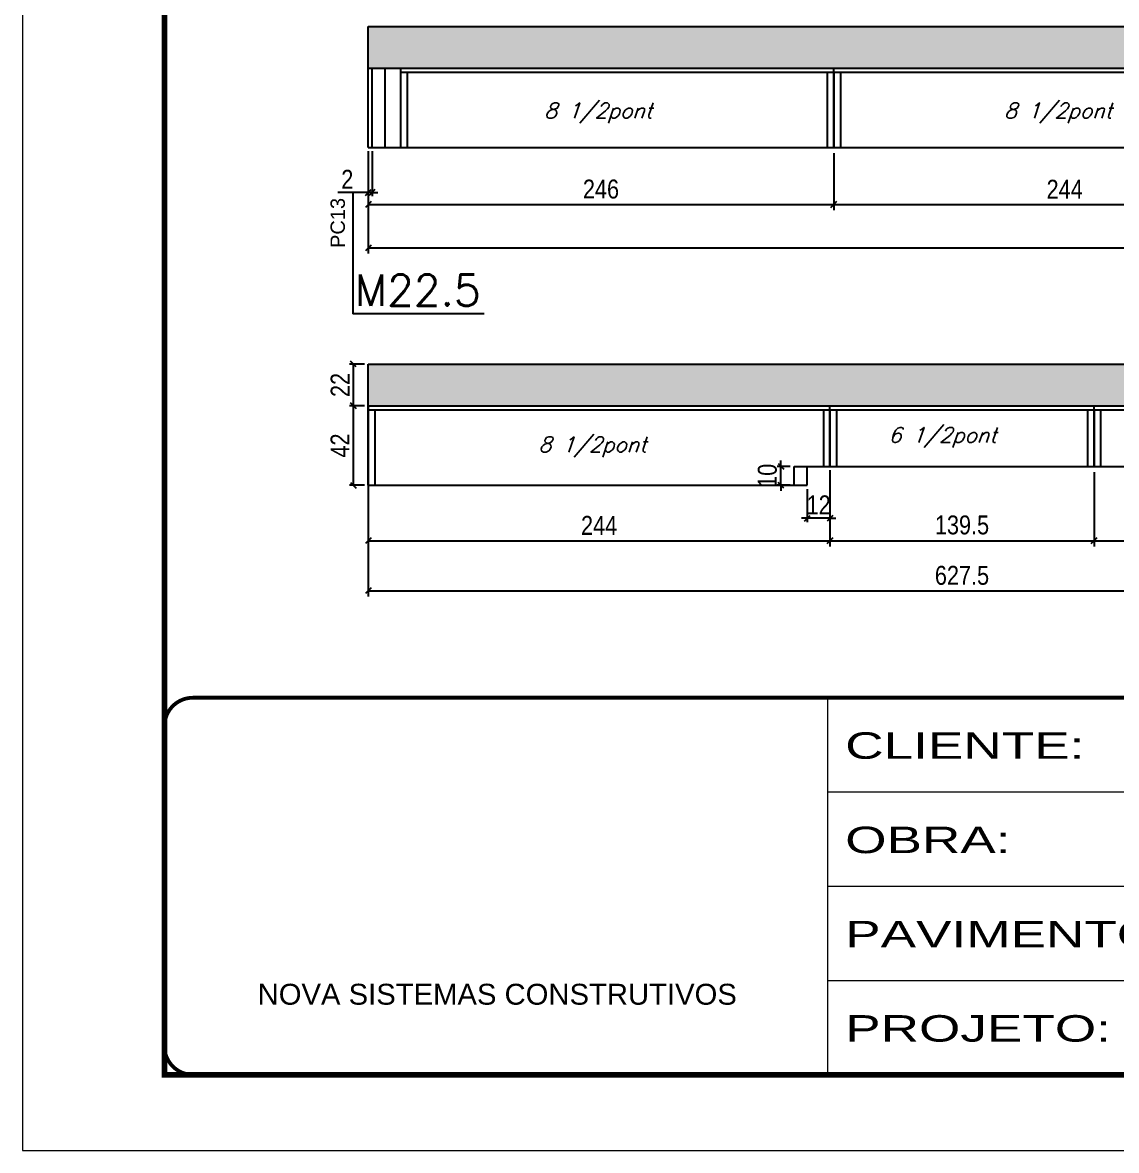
# Model space of a CAD drawing. Extents: x -3394 to 16474, y -5031 to 14397.
# Drawn here: x 5857 to 6435, y 4158 to 4754 of the extents above; entities that cross this region are included whole.
import ezdxf

# ---------------------------------------------------------------- set-up
doc = ezdxf.new("R2010")
doc.units = 0
doc.linetypes.add('CONTINUO', pattern=[0])
doc.linetypes.add('DASHED', pattern=[0.75, 0.5, -0.25])
doc.layers.get('0').update_dxf_attribs({"linetype": 'CONTINUOUS'})
doc.layers.get('Defpoints').update_dxf_attribs({"linetype": 'CONTINUOUS'})
for name, color, linetype in [('COTA', 241, 'CONTINUOUS'), ('NOMENCLATURA', 7, 'CONTINUOUS'), ('Painéis', 200, 'CONTINUOUS'), ('SARR_2.2x7', 40, 'CONTINUOUS'), ('SARR_3.5x7', 81, 'CONTINUOUS'), ('texto', 7, 'CONTINUOUS')]:
    doc.layers.add(name, color=color, linetype=linetype)
doc.layers.add('Folhas', color=255, linetype='CONTINUOUS', lineweight=9)
doc.layers.add('SARRAFO DE PRESSAO', color=251, linetype='DASHED', lineweight=9)
doc.styles.add('ARIAL', font='arial.ttf')
doc.styles.add('COTA TECNICA', font='techl___.ttf', dxfattribs={"height": 10})
doc.styles.add('ROMANS', font='romans.shx')
doc.styles.get("Standard").update_dxf_attribs({"font": 'ROMANS.SHX'})
doc.styles.add('Tecnologia', font='')
doc.styles.get('Tecnologia').set_extended_font_data('Forgotten Futurist')
doc.dimstyles.new('PAINEL', dxfattribs={"dimtxt": 10, "dimasz": 3, "dimexe": 3, "dimexo": 3, "dimgap": 3, "dimtad": 1, "dimdec": 1, "dimzin": 12, "dimdsep": 46, "dimtxsty": 'COTA TECNICA', "dimblk1": 'OBLIQUE', "dimblk2": 'OBLIQUE', "dimsah": 1, "dimcen": 0.9, "dimclrd": 4, "dimclre": 4, "dimclrt": 240, "dimadec": 1, "dimazin": 3, "dimtfac": 1, "dimtdec": 1, "dimtmove": 0, "dimatfit": 3, "dimfxl": 1, "dimtolj": 1, "dimtzin": 12, "dimarcsym": 0})

# ---------------------------------------------------------------- blocks, each defined once
blk = doc.blocks.new('9999999999')
at = {"color": 30, "linetype": 'CONTINUO'}
for p, q in [((98564.56, 34230.21), (98564.56, 34429.45)), ((98564.56, 34379.64), (99583.98, 34379.64)), ((98564.56, 34329.83), (99487.98, 34329.83)), ((98564.56, 34280.02), (99487.98, 34280.02))]:
    blk.add_line(p, q, dxfattribs=at)
at = {"color": 30, "linetype": 'CONTINUO', "const_width": 2}
blk.add_lwpolyline([(99583.98, 34230.21), (99583.98, 34414.45, 0.414214), (99568.98, 34429.45), (98228.98, 34429.45, 0.414214), (98213.98, 34414.45), (98213.98, 34245.21, 0.414214), (98228.98, 34230.21), (99583.98, 34230.21)], format="xyb", dxfattribs=at)
at = {"layer": 'Folhas'}
blk.add_lwpolyline([(98138.98, 34190.21), (99623.98, 34190.21), (99623.98, 35240.21), (98138.98, 35240.21)], close=True, dxfattribs=at)
at = {"layer": 'Folhas', "color": 30, "const_width": 3}
blk.add_lwpolyline([(98213.98, 34230.21), (99583.98, 34230.21), (99583.98, 35200.21), (98213.98, 35200.21)], close=True, dxfattribs=at)
at = {"color": 7, "linetype": 'Continuous', "ltscale": 5, "style": 'ARIAL'}
blk.add_text('NOVA SISTEMAS CONSTRUTIVOS', height=11.0592, dxfattribs=at).set_placement((98263.19, 34267.21))
at = {"layer": 'Folhas', "color": 7, "style": 'Tecnologia', "width": 1.5}
for s, p in [('CLIENTE:', (98573.65, 34397.17)), ('OBRA:', (98573.65, 34347.31)), ('PAVIMENTO:', (98573.65, 34297.5)), ('PROJETO:', (98573.65, 34247.69))]:
    blk.add_text(s, height=14, dxfattribs=at).set_placement(p)
blk = doc.blocks.new('_Oblique')
at = {"color": 0, "linetype": 'ByBlock', "lineweight": -2}
blk.add_line((-0.5, -0.5), (0.5, 0.5), dxfattribs=at)
blk = doc.blocks.new('*D789')
at = {"layer": 'COTA', "color": 4, "linetype": 'ByBlock', "lineweight": -2, "transparency": 16777216}
for p, q in [((6039.85, 4684.94), (6039.85, 4654.84)), ((6285.85, 4684.94), (6285.85, 4654.84)), ((6039.85, 4657.84), (6285.85, 4657.84))]:
    blk.add_line(p, q, dxfattribs=at)
at = {"layer": 'Defpoints', "color": 0, "linetype": 'ByBlock', "transparency": 16777216}
for p in [(6039.85, 4687.94), (6285.85, 4687.94), (6285.85, 4657.84)]:
    blk.add_point(p, dxfattribs=at)
at = {"layer": 'COTA', "color": 4, "linetype": 'ByBlock', "lineweight": -2, "transparency": 16777216, "xscale": 3, "yscale": 3, "zscale": 3, "rotation": 180}
blk.add_blockref('_Oblique', (6039.85, 4657.84), dxfattribs=at)
at = {"layer": 'COTA', "color": 4, "linetype": 'ByBlock', "lineweight": -2, "transparency": 16777216, "xscale": 3, "yscale": 3, "zscale": 3}
blk.add_blockref('_Oblique', (6285.85, 4657.84), dxfattribs=at)
at = {"layer": 'COTA', "color": 240, "linetype": 'ByBlock', "transparency": 16777216, "insert": (6162.85, 4665.94), "char_height": 10, "attachment_point": 5, "style": 'COTA TECNICA'}
blk.add_mtext('\\A1;246', dxfattribs=at)
blk = doc.blocks.new('*D790')
at = {"layer": 'COTA', "color": 4, "linetype": 'ByBlock', "lineweight": -2, "transparency": 16777216}
for p, q in [((6285.85, 4684.94), (6285.85, 4654.84)), ((6529.85, 4684.94), (6529.85, 4654.84)), ((6285.85, 4657.84), (6529.85, 4657.84))]:
    blk.add_line(p, q, dxfattribs=at)
at = {"layer": 'Defpoints', "color": 0, "linetype": 'ByBlock', "transparency": 16777216}
for p in [(6285.85, 4687.94), (6529.85, 4687.94), (6529.85, 4657.84)]:
    blk.add_point(p, dxfattribs=at)
at = {"layer": 'COTA', "color": 4, "linetype": 'ByBlock', "lineweight": -2, "transparency": 16777216, "xscale": 3, "yscale": 3, "zscale": 3, "rotation": 180}
blk.add_blockref('_Oblique', (6285.85, 4657.84), dxfattribs=at)
at = {"layer": 'COTA', "color": 4, "linetype": 'ByBlock', "lineweight": -2, "transparency": 16777216, "xscale": 3, "yscale": 3, "zscale": 3}
blk.add_blockref('_Oblique', (6529.85, 4657.84), dxfattribs=at)
at = {"layer": 'COTA', "color": 240, "linetype": 'ByBlock', "transparency": 16777216, "insert": (6407.85, 4665.91), "char_height": 10, "attachment_point": 5, "style": 'COTA TECNICA'}
blk.add_mtext('\\A1;244', dxfattribs=at)
blk = doc.blocks.new('*D791')
at = {"layer": 'COTA', "color": 4, "linetype": 'ByBlock', "lineweight": -2, "transparency": 16777216}
for p, q in [((6039.85, 4684.94), (6039.85, 4631.92)), ((7017.85, 4684.94), (7017.85, 4631.92)), ((6039.85, 4634.92), (7017.85, 4634.92))]:
    blk.add_line(p, q, dxfattribs=at)
at = {"layer": 'Defpoints', "color": 0, "linetype": 'ByBlock', "transparency": 16777216}
for p in [(6039.85, 4687.94), (7017.85, 4687.94), (7017.85, 4634.92)]:
    blk.add_point(p, dxfattribs=at)
at = {"layer": 'COTA', "color": 4, "linetype": 'ByBlock', "lineweight": -2, "transparency": 16777216, "xscale": 3, "yscale": 3, "zscale": 3, "rotation": 180}
blk.add_blockref('_Oblique', (6039.85, 4634.92), dxfattribs=at)
at = {"layer": 'COTA', "color": 4, "linetype": 'ByBlock', "lineweight": -2, "transparency": 16777216, "xscale": 3, "yscale": 3, "zscale": 3}
blk.add_blockref('_Oblique', (7017.85, 4634.92), dxfattribs=at)
at = {"layer": 'COTA', "color": 240, "linetype": 'ByBlock', "transparency": 16777216, "insert": (6528.85, 4643.03), "char_height": 10, "attachment_point": 5, "style": 'COTA TECNICA'}
blk.add_mtext('\\A1;978', dxfattribs=at)
blk = doc.blocks.new('*D795')
at = {"layer": 'COTA', "color": 4, "linetype": 'ByBlock', "lineweight": -2, "transparency": 16777216}
for p, q in [((6283.85, 4516.47), (6283.85, 4477.19)), ((6039.85, 4511.47), (6039.85, 4477.19)), ((6039.85, 4480.19), (6283.85, 4480.19))]:
    blk.add_line(p, q, dxfattribs=at)
at = {"layer": 'Defpoints', "color": 0, "linetype": 'ByBlock', "transparency": 16777216}
for p in [(6283.85, 4519.47), (6039.85, 4514.47), (6283.85, 4480.19)]:
    blk.add_point(p, dxfattribs=at)
at = {"layer": 'COTA', "color": 4, "linetype": 'ByBlock', "lineweight": -2, "transparency": 16777216, "xscale": 3, "yscale": 3, "zscale": 3, "rotation": 180}
blk.add_blockref('_Oblique', (6039.85, 4480.19), dxfattribs=at)
at = {"layer": 'COTA', "color": 4, "linetype": 'ByBlock', "lineweight": -2, "transparency": 16777216, "xscale": 3, "yscale": 3, "zscale": 3}
blk.add_blockref('_Oblique', (6283.85, 4480.19), dxfattribs=at)
at = {"layer": 'COTA', "color": 240, "linetype": 'ByBlock', "transparency": 16777216, "insert": (6161.85, 4488.27), "char_height": 10, "attachment_point": 5, "style": 'COTA TECNICA'}
blk.add_mtext('\\A1;244', dxfattribs=at)
blk = doc.blocks.new('*D796')
at = {"layer": 'COTA', "color": 4, "linetype": 'ByBlock', "lineweight": -2, "transparency": 16777216}
for p, q in [((6283.85, 4516.47), (6283.85, 4477.19)), ((6423.35, 4516.47), (6423.35, 4477.19)), ((6283.85, 4480.19), (6423.35, 4480.19))]:
    blk.add_line(p, q, dxfattribs=at)
at = {"layer": 'Defpoints', "color": 0, "linetype": 'ByBlock', "transparency": 16777216}
for p in [(6283.85, 4519.47), (6423.35, 4519.47), (6423.35, 4480.19)]:
    blk.add_point(p, dxfattribs=at)
at = {"layer": 'COTA', "color": 4, "linetype": 'ByBlock', "lineweight": -2, "transparency": 16777216, "xscale": 3, "yscale": 3, "zscale": 3, "rotation": 180}
blk.add_blockref('_Oblique', (6283.85, 4480.19), dxfattribs=at)
at = {"layer": 'COTA', "color": 4, "linetype": 'ByBlock', "lineweight": -2, "transparency": 16777216, "xscale": 3, "yscale": 3, "zscale": 3}
blk.add_blockref('_Oblique', (6423.35, 4480.19), dxfattribs=at)
at = {"layer": 'COTA', "color": 240, "linetype": 'ByBlock', "transparency": 16777216, "insert": (6353.6, 4488.44), "char_height": 10, "attachment_point": 5, "style": 'COTA TECNICA'}
blk.add_mtext('\\A1;139.5', dxfattribs=at)
blk = doc.blocks.new('*D797')
at = {"layer": 'COTA', "color": 4, "linetype": 'ByBlock', "lineweight": -2, "transparency": 16777216}
for p, q in [((6667.35, 4516.47), (6667.35, 4450.69)), ((6039.85, 4511.47), (6039.85, 4450.69)), ((6039.85, 4453.69), (6667.35, 4453.69))]:
    blk.add_line(p, q, dxfattribs=at)
at = {"layer": 'Defpoints', "color": 0, "linetype": 'ByBlock', "transparency": 16777216}
for p in [(6667.35, 4519.47), (6039.85, 4514.47), (6667.35, 4453.69)]:
    blk.add_point(p, dxfattribs=at)
at = {"layer": 'COTA', "color": 4, "linetype": 'ByBlock', "lineweight": -2, "transparency": 16777216, "xscale": 3, "yscale": 3, "zscale": 3, "rotation": 180}
blk.add_blockref('_Oblique', (6039.85, 4453.69), dxfattribs=at)
at = {"layer": 'COTA', "color": 4, "linetype": 'ByBlock', "lineweight": -2, "transparency": 16777216, "xscale": 3, "yscale": 3, "zscale": 3}
blk.add_blockref('_Oblique', (6667.35, 4453.69), dxfattribs=at)
at = {"layer": 'COTA', "color": 240, "linetype": 'ByBlock', "transparency": 16777216, "insert": (6353.6, 4461.8), "char_height": 10, "attachment_point": 5, "style": 'COTA TECNICA'}
blk.add_mtext('\\A1;627.5', dxfattribs=at)
blk = doc.blocks.new('*D798')
at = {"layer": 'COTA', "color": 4, "linetype": 'ByBlock', "lineweight": -2, "transparency": 16777216}
for p, q in [((6423.35, 4516.47), (6423.35, 4477.19)), ((6667.35, 4499.22), (6667.35, 4477.19)), ((6423.35, 4480.19), (6667.35, 4480.19))]:
    blk.add_line(p, q, dxfattribs=at)
at = {"layer": 'Defpoints', "color": 0, "linetype": 'ByBlock', "transparency": 16777216}
for p in [(6423.35, 4519.47), (6667.35, 4502.22), (6667.35, 4480.19)]:
    blk.add_point(p, dxfattribs=at)
at = {"layer": 'COTA', "color": 4, "linetype": 'ByBlock', "lineweight": -2, "transparency": 16777216, "xscale": 3, "yscale": 3, "zscale": 3, "rotation": 180}
blk.add_blockref('_Oblique', (6423.35, 4480.19), dxfattribs=at)
at = {"layer": 'COTA', "color": 4, "linetype": 'ByBlock', "lineweight": -2, "transparency": 16777216, "xscale": 3, "yscale": 3, "zscale": 3}
blk.add_blockref('_Oblique', (6667.35, 4480.19), dxfattribs=at)
at = {"layer": 'COTA', "color": 240, "linetype": 'ByBlock', "transparency": 16777216, "insert": (6545.35, 4488.27), "char_height": 10, "attachment_point": 5, "style": 'COTA TECNICA'}
blk.add_mtext('\\A1;244', dxfattribs=at)
blk = doc.blocks.new('*D799')
at = {"layer": 'COTA', "color": 4, "linetype": 'Continuous', "lineweight": -2, "transparency": 16777216}
for p, q in [((6283.85, 4517.47), (6283.85, 4490.05)), ((6271.85, 4507.47), (6271.85, 4490.05)), ((6271.85, 4492.05), (6268.85, 4492.05)), ((6283.85, 4492.05), (6271.85, 4492.05)), ((6283.85, 4492.05), (6286.85, 4492.05))]:
    blk.add_line(p, q, dxfattribs=at)
at = {"layer": 'Defpoints', "color": 0, "linetype": 'Continuous', "transparency": 16777216}
for p in [(6283.85, 4519.47), (6271.85, 4509.47), (6271.85, 4492.05)]:
    blk.add_point(p, dxfattribs=at)
at = {"layer": 'COTA', "color": 4, "linetype": 'Continuous', "lineweight": -2, "transparency": 16777216, "xscale": 3, "yscale": 3, "zscale": 3}
blk.add_blockref('_Oblique', (6271.85, 4492.05), dxfattribs=at)
at = {"layer": 'COTA', "color": 4, "linetype": 'Continuous', "lineweight": -2, "transparency": 16777216, "xscale": 3, "yscale": 3, "zscale": 3, "rotation": 180}
blk.add_blockref('_Oblique', (6283.85, 4492.05), dxfattribs=at)
at = {"layer": 'COTA', "color": 240, "linetype": 'Continuous', "transparency": 16777216, "insert": (6277.85, 4499.11), "char_height": 10, "attachment_point": 5, "style": 'COTA TECNICA'}
blk.add_mtext('\\A1;12', dxfattribs=at)
blk = doc.blocks.new('*D800')
at = {"layer": 'COTA', "color": 4, "linetype": 'Continuous', "lineweight": -2, "transparency": 16777216}
for p, q in [((6262.85, 4519.47), (6255.88, 4519.47)), ((6257.88, 4519.47), (6257.88, 4522.47)), ((6257.88, 4509.47), (6257.88, 4519.47)), ((6262.85, 4509.47), (6255.88, 4509.47)), ((6257.88, 4509.47), (6257.88, 4506.47))]:
    blk.add_line(p, q, dxfattribs=at)
at = {"layer": 'Defpoints', "color": 0, "linetype": 'Continuous', "transparency": 16777216}
for p in [(6257.88, 4519.47), (6264.85, 4519.47), (6264.85, 4509.47)]:
    blk.add_point(p, dxfattribs=at)
at = {"layer": 'COTA', "color": 4, "linetype": 'Continuous', "lineweight": -2, "transparency": 16777216, "xscale": 3, "yscale": 3, "zscale": 3}
for p, rotation in [((6257.88, 4519.47), 270), ((6257.88, 4509.47), 90)]:
    blk.add_blockref('_Oblique', p, dxfattribs=dict(at, rotation=rotation))
at = {"layer": 'COTA', "color": 240, "linetype": 'Continuous', "transparency": 16777216, "insert": (6250.78, 4514.47), "char_height": 10, "attachment_point": 5, "rotation": 90, "style": 'COTA TECNICA'}
blk.add_mtext('\\A1;10', dxfattribs=at)
blk = doc.blocks.new('*D801')
at = {"layer": 'COTA', "color": 4, "linetype": 'Continuous', "lineweight": -2, "transparency": 16777216}
for p, q in [((6039.85, 4685.94), (6039.85, 4662.18)), ((6041.85, 4685.94), (6041.85, 4662.18)), ((6039.85, 4664.18), (6023.73, 4664.18)), ((6041.85, 4664.18), (6039.85, 4664.18)), ((6041.85, 4664.18), (6044.85, 4664.18))]:
    blk.add_line(p, q, dxfattribs=at)
at = {"layer": 'Defpoints', "color": 0, "linetype": 'Continuous', "transparency": 16777216}
for p in [(6039.85, 4687.94), (6041.85, 4687.94), (6039.85, 4664.18)]:
    blk.add_point(p, dxfattribs=at)
at = {"layer": 'COTA', "color": 4, "linetype": 'Continuous', "lineweight": -2, "transparency": 16777216, "xscale": 3, "yscale": 3, "zscale": 3}
blk.add_blockref('_Oblique', (6039.85, 4664.18), dxfattribs=at)
at = {"layer": 'COTA', "color": 4, "linetype": 'Continuous', "lineweight": -2, "transparency": 16777216, "xscale": 3, "yscale": 3, "zscale": 3, "rotation": 180}
blk.add_blockref('_Oblique', (6041.85, 4664.18), dxfattribs=at)
at = {"layer": 'COTA', "color": 240, "linetype": 'Continuous', "transparency": 16777216, "insert": (6028.79, 4671.18), "char_height": 10, "attachment_point": 5, "style": 'COTA TECNICA'}
blk.add_mtext('\\A1;2', dxfattribs=at)
blk = doc.blocks.new('*D804')
at = {"layer": 'COTA', "color": 4, "linetype": 'Continuous', "lineweight": -2, "transparency": 16777216}
for p, q in [((6037.85, 4551.47), (6030.02, 4551.47)), ((6032.02, 4509.47), (6032.02, 4551.47)), ((6037.85, 4509.47), (6030.02, 4509.47))]:
    blk.add_line(p, q, dxfattribs=at)
at = {"layer": 'Defpoints', "color": 0, "linetype": 'Continuous', "transparency": 16777216}
for p in [(6032.02, 4551.47), (6039.85, 4551.47), (6039.85, 4509.47)]:
    blk.add_point(p, dxfattribs=at)
at = {"layer": 'COTA', "color": 4, "linetype": 'Continuous', "lineweight": -2, "transparency": 16777216, "xscale": 3, "yscale": 3, "zscale": 3}
for p, rotation in [((6032.02, 4551.47), 90), ((6032.02, 4509.47), 270)]:
    blk.add_blockref('_Oblique', p, dxfattribs=dict(at, rotation=rotation))
at = {"layer": 'COTA', "color": 240, "linetype": 'Continuous', "transparency": 16777216, "insert": (6024.95, 4530.47), "char_height": 10, "attachment_point": 5, "rotation": 90, "style": 'COTA TECNICA'}
blk.add_mtext('\\A1;42', dxfattribs=at)
blk = doc.blocks.new('*D805')
at = {"layer": 'COTA', "color": 4, "linetype": 'Continuous', "lineweight": -2, "transparency": 16777216}
for p, q in [((6037.85, 4573.47), (6030.02, 4573.47)), ((6032.02, 4551.47), (6032.02, 4573.47)), ((6037.85, 4551.47), (6030.02, 4551.47))]:
    blk.add_line(p, q, dxfattribs=at)
at = {"layer": 'Defpoints', "color": 0, "linetype": 'Continuous', "transparency": 16777216}
for p in [(6032.02, 4573.47), (6039.85, 4573.47), (6039.85, 4551.47)]:
    blk.add_point(p, dxfattribs=at)
at = {"layer": 'COTA', "color": 4, "linetype": 'Continuous', "lineweight": -2, "transparency": 16777216, "xscale": 3, "yscale": 3, "zscale": 3}
for p, rotation in [((6032.02, 4573.47), 90), ((6032.02, 4551.47), 270)]:
    blk.add_blockref('_Oblique', p, dxfattribs=dict(at, rotation=rotation))
at = {"layer": 'COTA', "color": 240, "linetype": 'Continuous', "transparency": 16777216, "insert": (6025.02, 4562.47), "char_height": 10, "attachment_point": 5, "rotation": 90, "style": 'COTA TECNICA'}
blk.add_mtext('\\A1;22', dxfattribs=at)

msp = doc.modelspace()

# ---------------------------------------------------------------- hatches: boundary and pattern name
at = {"layer": 'COTA', "linetype": 'Continuous'}
h = msp.add_hatch(dxfattribs=at)
h.set_pattern_fill('AR-CONC', color=256, scale=0.05)
h.set_pattern_definition([(50, (0, 1035.7086), (9.1092334, -0.796954), [0.9525, -10.4775]), (355, (0, 1035.709), (-1.762171, 9.552842), [0.762, -8.382029]), (100.45144, (0.759, 1035.642), (7.347062, 8.755888), [0.8095, -8.904512]), (46.1842, (0, 1038.249), (13.553952, -2.102116), [1.42875, -15.71625]), (96.63556, (1.13, 1038.073), (11.870207, 12.371306), [1.21425, -13.35678]), (351.18415, (0, 1038.249), (11.870207, 12.371306), [1.142998, -12.572987]), (21, (1.27, 1037.6136), (7.5807196, -5.11326), [0.9525, -10.4775]), (326, (1.27, 1037.614), (3.090101, 9.209398), [0.762, -8.382]), (71.45144, (1.902, 1037.1875), (10.670821, 4.096138), [0.8095, -8.904497]), (37.5, (0, 1035.7086), (0.1544302, 4.227752), [0, -8.2804, 0, -8.509, 0, -8.41375]), (7.5, (0, 1035.7086), (3.340983, 5.0090287), [0, -4.8514, 0, -8.0899, 0, -3.20675]), (327.5, (-2.832, 1035.7086), (6.7795298, -0.2864372), [0, -3.175, 0, -9.906, 0, -13.1445]), (317.5, (-4.102, 1035.7086), (7.406459, 1.2713246), [0, -4.1275, 0, -6.5786, 0, -9.3345])])
h.paths.add_polyline_path([(6039.85, 4751.94), (6039.85, 4729.94), (7017.85, 4729.94), (7017.85, 4751.94)])
h = msp.add_hatch(dxfattribs=at)
h.set_pattern_fill('AR-CONC', color=256, scale=0.05)
h.set_pattern_definition([(50, (0, 1094.556), (9.1092334, -0.796954), [0.9525, -10.4775]), (355, (0, 1094.556), (-1.762171, 9.552842), [0.762, -8.382029]), (100.45144, (0.759, 1094.489), (7.347062, 8.755888), [0.8095, -8.904512]), (46.1842, (0, 1097.096), (13.553952, -2.102116), [1.42875, -15.71625]), (96.63556, (1.13, 1096.92), (11.870207, 12.371306), [1.21425, -13.35678]), (351.18415, (0, 1097.096), (11.870207, 12.371306), [1.142998, -12.572987]), (21, (1.27, 1096.461), (7.5807196, -5.11326), [0.9525, -10.4775]), (326, (1.27, 1096.461), (3.090101, 9.209398), [0.762, -8.382]), (71.45144, (1.902, 1096.035), (10.670821, 4.096138), [0.8095, -8.904497]), (37.5, (0, 1094.5558), (0.1544302, 4.227752), [0, -8.2804, 0, -8.509, 0, -8.41375]), (7.5, (0, 1094.5558), (3.340983, 5.0090287), [0, -4.8514, 0, -8.0899, 0, -3.20675]), (327.5, (-2.832, 1094.5558), (6.7795298, -0.2864372), [0, -3.175, 0, -9.906, 0, -13.1445]), (317.5, (-4.102, 1094.556), (7.406459, 1.2713246), [0, -4.1275, 0, -6.5786, 0, -9.3345])])
h.paths.add_polyline_path([(6039.85, 4573.47), (6039.85, 4551.47), (6667.35, 4551.47), (6667.35, 4573.47)])

# ---------------------------------------------------------------- linework, layer by layer
for p, q in [((6039.85, 4751.94), (7017.85, 4751.94)), ((6039.85, 4729.94), (6039.85, 4751.94)), ((6039.85, 4573.47), (6667.35, 4573.47)), ((6039.85, 4551.47), (6039.85, 4573.47))]:
    msp.add_line(p, q, dxfattribs=at)
at = {"layer": 'NOMENCLATURA', "linetype": 'Continuous'}
for p in [(6031.79, 4664.18), (6101.09, 4600.11)]:
    msp.add_line(p, (6031.79, 4600.11), dxfattribs=at)
at = {"layer": 'Painéis', "linetype": 'ByBlock'}
for p, q in [((6039.85, 4729.94), (7017.85, 4729.94)), ((6039.85, 4687.94), (6039.85, 4729.94)), ((6041.85, 4687.94), (6041.85, 4729.94)), ((6285.85, 4687.94), (6285.85, 4729.94)), ((6039.85, 4687.94), (7017.85, 4687.94)), ((6039.85, 4551.47), (6667.35, 4551.47)), ((6039.85, 4509.47), (6039.85, 4551.47)), ((6283.85, 4519.47), (6283.85, 4551.47)), ((6423.35, 4519.47), (6423.35, 4551.47)), ((6271.85, 4519.47), (6667.35, 4519.47)), ((6271.85, 4509.47), (6271.85, 4519.47)), ((6039.85, 4509.47), (6271.85, 4509.47))]:
    msp.add_line(p, q, dxfattribs=at)
at = {"layer": 'SARR_2.2x7', "linetype": 'Continuous'}
for p, q in [((6048.85, 4687.94), (6048.85, 4729.94)), ((6056.85, 4727.74), (6285.85, 4727.74)), ((6285.85, 4727.74), (6529.85, 4727.74)), ((6039.85, 4549.27), (6283.85, 4549.27)), ((6283.85, 4549.27), (6423.35, 4549.27)), ((6423.35, 4549.27), (6652.35, 4549.27)), ((6264.85, 4509.47), (6264.85, 4519.47)), ((6264.85, 4519.47), (6271.85, 4519.47))]:
    msp.add_line(p, q, dxfattribs=at)
at = {"layer": 'SARR_3.5x7'}
for p, q in [((6056.85, 4729.94), (6056.85, 4687.94)), ((6060.35, 4727.74), (6060.35, 4687.94)), ((6282.35, 4727.74), (6282.35, 4687.94)), ((6285.85, 4727.74), (6285.85, 4687.94)), ((6289.35, 4727.74), (6289.35, 4687.94)), ((6056.85, 4687.94), (6060.35, 4687.94)), ((6282.35, 4687.94), (6285.85, 4687.94)), ((6285.85, 4687.94), (6289.35, 4687.94)), ((6039.85, 4551.47), (6039.85, 4509.47)), ((6043.35, 4549.27), (6043.35, 4509.47)), ((6280.35, 4549.27), (6280.35, 4519.47)), ((6283.85, 4549.27), (6283.85, 4519.47)), ((6287.35, 4549.27), (6287.35, 4519.47)), ((6419.85, 4549.27), (6419.85, 4519.47)), ((6423.35, 4549.27), (6423.35, 4519.47)), ((6426.85, 4549.27), (6426.85, 4519.47)), ((6280.35, 4519.47), (6283.85, 4519.47)), ((6283.85, 4519.47), (6287.35, 4519.47)), ((6419.85, 4519.47), (6423.35, 4519.47)), ((6423.35, 4519.47), (6426.85, 4519.47)), ((6039.85, 4509.47), (6043.35, 4509.47))]:
    msp.add_line(p, q, dxfattribs=at)

# ---------------------------------------------------------------- block references
at = {"layer": 'SARRAFO DE PRESSAO', "color": 6, "linetype": 'ByBlock'}
msp.add_blockref('9999999999', (-92281.77, -30032.25), dxfattribs=at)

# ---------------------------------------------------------------- texts
at = {"layer": 'NOMENCLATURA', "linetype": 'Continuous', "style": 'ARIAL'}
msp.add_text('PC13', height=7.567, rotation=90, dxfattribs=at).set_placement((6027.51, 4634.87))
at = {"layer": 'NOMENCLATURA', "linetype": 'Continuous'}
msp.add_text('M22.5', height=16.5, dxfattribs=at).set_placement((6032.82, 4604.31))
at = {"layer": 'texto', "color": 2, "char_height": 8, "attachment_point": 5, "style": 'ROMANS'}
for s, insert in [('{\\Q19;\\C256;8 1/2pont}', (6161.35, 4706.16)), ('{\\Q19;\\C256;8 1/2pont}', (6404.35, 4706.16)), ('{\\Q19;\\C256;8 1/2pont}', (6158.35, 4529.69)), ('{\\Q19;\\C256;6 1/2pont}', (6343.35, 4534.69))]:
    msp.add_mtext(s, dxfattribs=dict(at, insert=insert))

# ---------------------------------------------------------------- dimensions: what is measured, and where the dimension line sits
at = {"layer": 'COTA', "linetype": 'Continuous'}
dim = msp.add_linear_dim(base=(6039.85, 4664.18), p1=(6041.85, 4687.94), p2=(6039.85, 4687.94), dimstyle='PAINEL', override={"dimexe": 2, "dimexo": 2, "dimgap": 2, "dimadec": 8, "dimtix": 1, "dimatfit": 2, "dimldrblk": 'Oblique'}, dxfattribs=at)
dim.commit()
dim.dimension.update_dxf_attribs({"geometry": '*D801', "text_midpoint": (6028.79, 4664.18), "dimtype": 160})
at = {"layer": 'COTA', "linetype": 'ByBlock'}
for base, p1, p2, picture, middle in [((6285.85, 4657.84), (6039.85, 4687.94), (6285.85, 4687.94), '*D789', (6162.85, 4665.94)), ((7017.85, 4634.92), (6039.85, 4687.94), (7017.85, 4687.94), '*D791', (6528.85, 4643.03)), ((6283.85, 4480.19), (6039.85, 4514.47), (6283.85, 4519.47), '*D795', (6161.85, 4488.27)), ((6667.35, 4453.69), (6039.85, 4514.47), (6667.35, 4519.47), '*D797', (6353.6, 4461.8)), ((6667.35, 4480.19), (6423.35, 4519.47), (6667.35, 4502.22), '*D798', (6545.35, 4488.27))]:
    dim = msp.add_linear_dim(base=base, p1=p1, p2=p2, dimstyle='PAINEL', dxfattribs=at)
    dim.commit()
    dim.dimension.update_dxf_attribs({"geometry": picture, "text_midpoint": middle})
for base, p1, p2, picture, middle in [((6529.85, 4657.84), (6285.85, 4687.94), (6529.85, 4687.94), '*D790', (6407.85, 4665.91)), ((6423.35, 4480.19), (6283.85, 4519.47), (6423.35, 4519.47), '*D796', (6353.6, 4488.44))]:
    dim = msp.add_linear_dim(base=base, p1=p1, p2=p2, dimstyle='PAINEL', override={"dimtmove": 1}, dxfattribs=at)
    dim.commit()
    dim.dimension.update_dxf_attribs({"geometry": picture, "text_midpoint": middle})
at = {"layer": 'COTA', "linetype": 'Continuous'}
for base, p1, p2, picture, middle in [((6032.02, 4573.47), (6039.85, 4551.47), (6039.85, 4573.47), '*D805', (6025.02, 4562.47)), ((6032.02, 4551.47), (6039.85, 4509.47), (6039.85, 4551.47), '*D804', (6024.95, 4530.47)), ((6257.88, 4519.47), (6264.85, 4509.47), (6264.85, 4519.47), '*D800', (6250.78, 4514.47))]:
    dim = msp.add_linear_dim(base=base, p1=p1, p2=p2, angle=90, dimstyle='PAINEL', override={"dimexe": 2, "dimexo": 2, "dimgap": 2, "dimadec": 8, "dimtix": 1, "dimatfit": 2, "dimldrblk": 'Oblique'}, dxfattribs=at)
    dim.commit()
    dim.dimension.update_dxf_attribs({"geometry": picture, "text_midpoint": middle})
dim = msp.add_linear_dim(base=(6271.85, 4492.05), p1=(6283.85, 4519.47), p2=(6271.85, 4509.47), dimstyle='PAINEL', override={"dimexe": 2, "dimexo": 2, "dimgap": 2, "dimadec": 8, "dimtix": 1, "dimatfit": 2, "dimldrblk": 'Oblique'}, dxfattribs=at)
dim.commit()
dim.dimension.update_dxf_attribs({"geometry": '*D799', "text_midpoint": (6277.85, 4499.11)})

doc.saveas('drawing.dxf')
